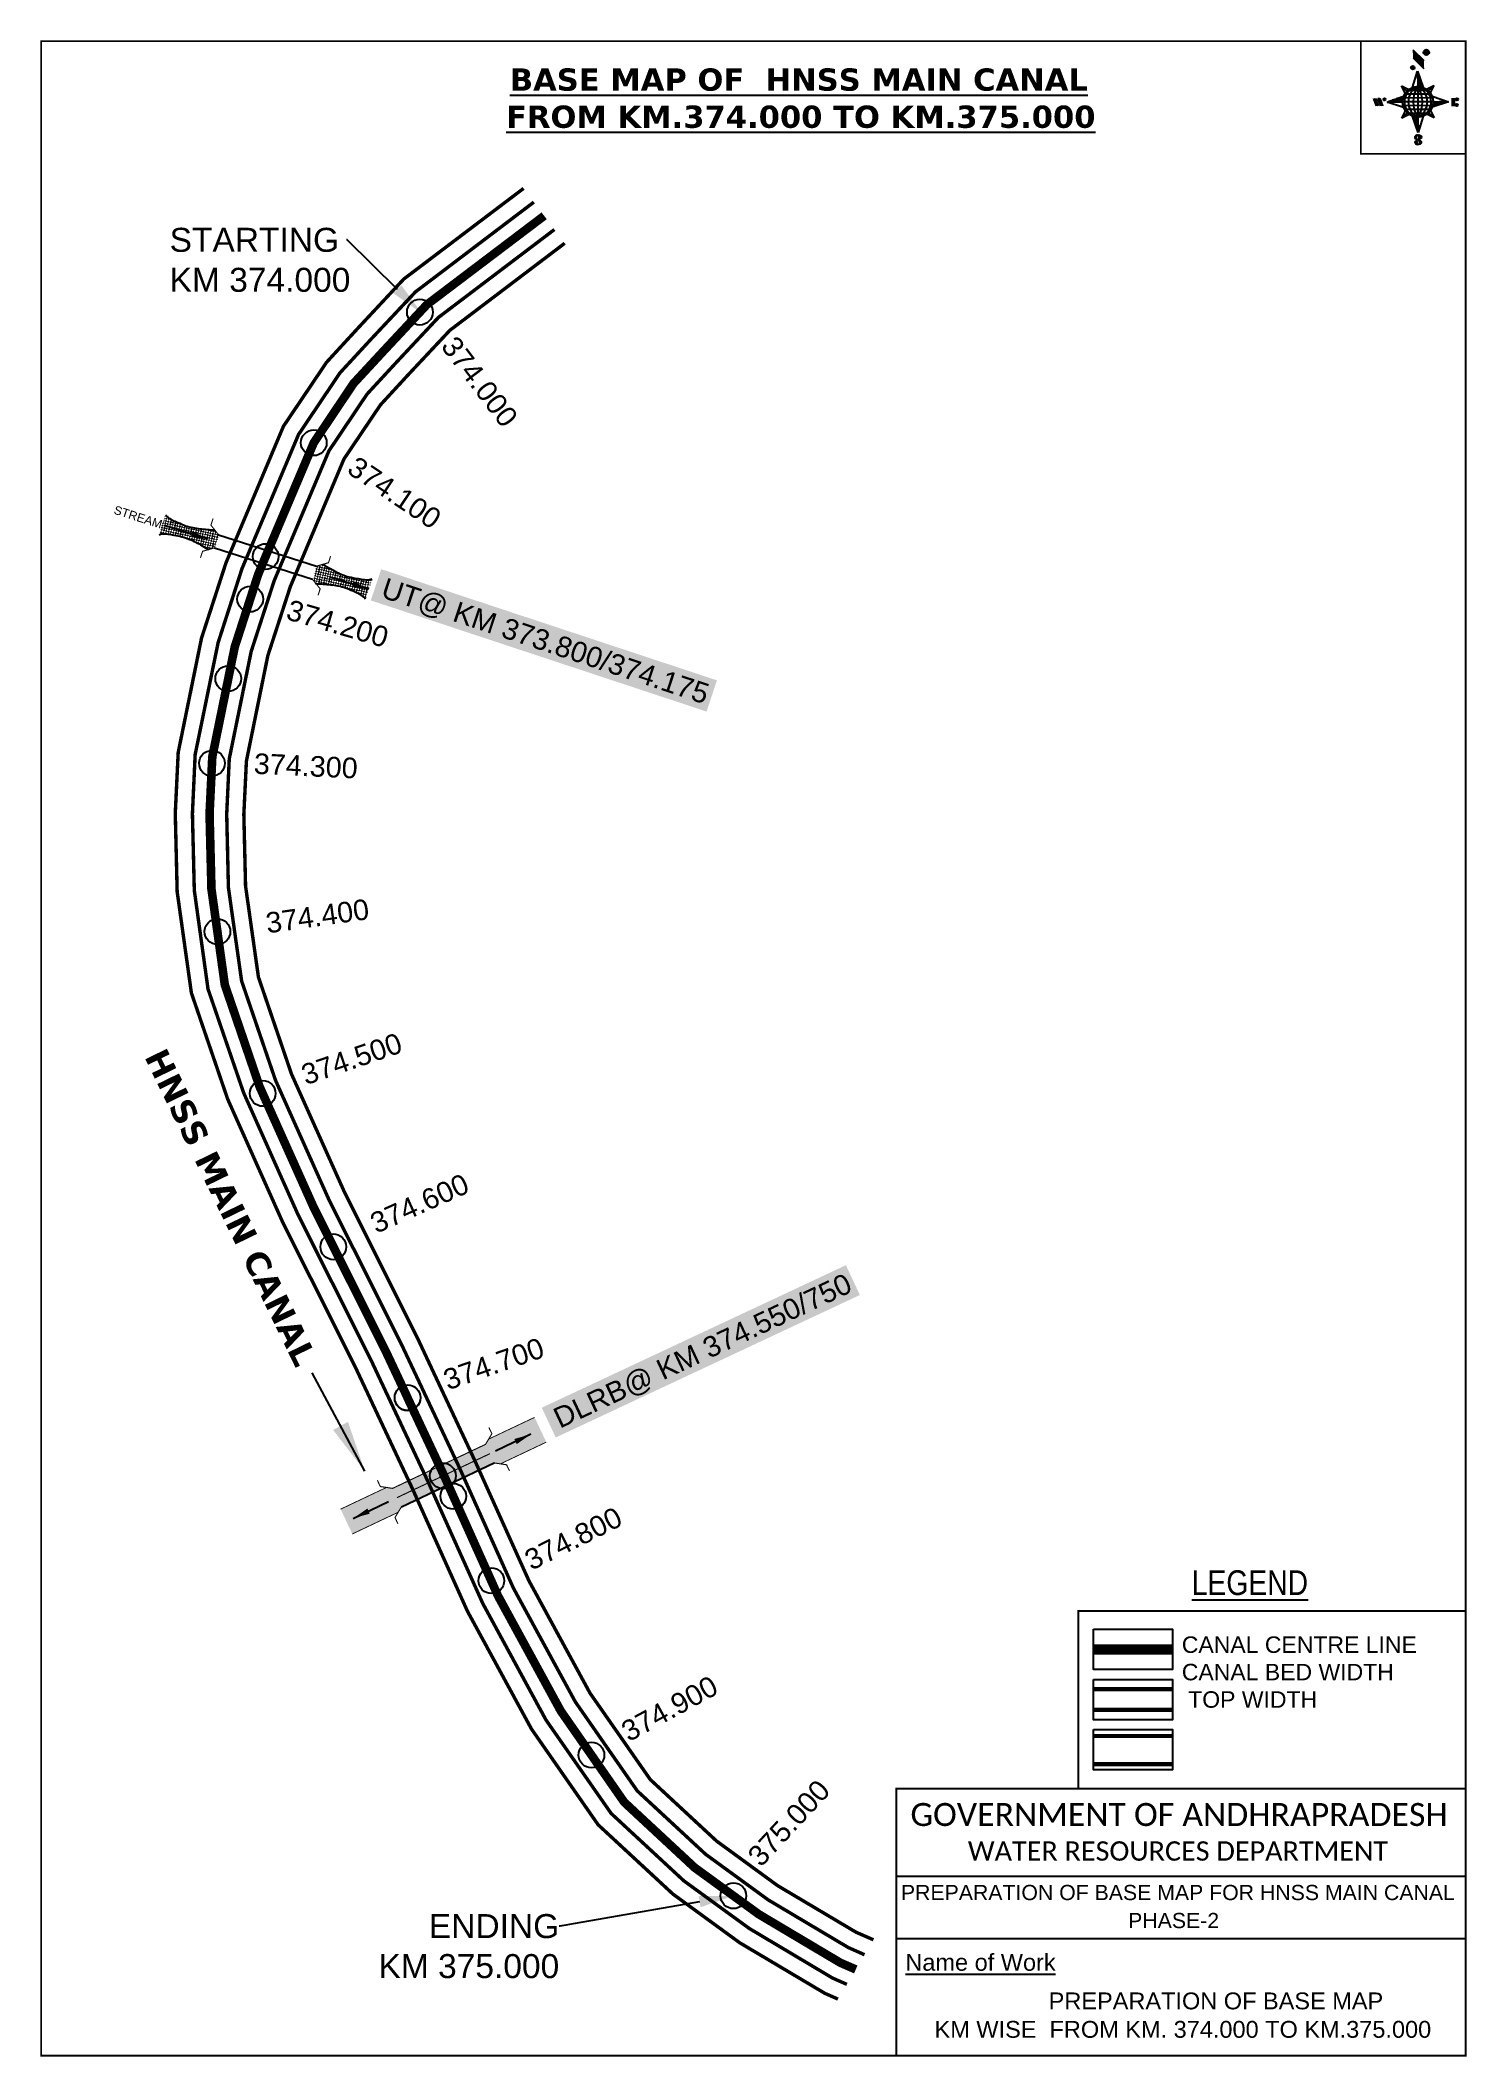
# Model space of a CAD drawing. Header units: inches. Extents: x 819020 to 819852, y 1580626 to 1581802.
import ezdxf
from ezdxf import colors
from ezdxf.entities.mleader import LeaderData, LeaderLine
from ezdxf.enums import TextEntityAlignment as Align
from ezdxf.math import Vec2, Vec3

# ---------------------------------------------------------------- set-up
doc = ezdxf.new("R2010")
doc.units = ezdxf.units.IN
doc.header["$LTSCALE"] = 15
doc.header["$MEASUREMENT"] = 0
doc.header["$PDMODE"] = 32
doc.header["$PDSIZE"] = 15
doc.linetypes.add('ACAD_ISO02W100', pattern=[15, 12, -3])
doc.linetypes.add('HIDDEN2', pattern=[0.1875, 0.125, -0.0625])
for name, color, linetype in [('AQUADUCT', 1, 'Continuous'), ('bord', 1, 'Continuous'), ('CANAL1', 7, 'Continuous'), ('CSMark', 72, 'Continuous'), ('DCBMS', 232, 'Continuous'), ('PAGE', 7, 'Continuous'), ('STRUCTURE', 5, 'Continuous'), ('TEXT', 6, 'Continuous')]:
    doc.layers.add(name, color=color, linetype=linetype)
doc.styles.add('ARIALN', font='ARIALN_1.TTF')
doc.styles.get("Standard").update_dxf_attribs({"font": 'ARIAL_1.TTF'})
doc.dimstyles.get("Standard").update_dxf_attribs({"dimtxt": 20, "dimasz": 0.18, "dimexe": 0.18, "dimexo": 0.0625, "dimgap": 0.09, "dimtad": 0, "dimtih": 1, "dimtoh": 1, "dimdec": 4, "dimzin": 0, "dimdsep": 46, "dimtxsty": 'Standard', "dimcen": 0.09, "dimadec": 0, "dimazin": 0, "dimtfac": 1, "dimtdec": 4, "dimtofl": 0, "dimtmove": 0, "dimatfit": 3, "dimfxl": 0, "dimtolj": 1, "dimtzin": 0, "dimarcsym": 0})
pattern_1 = [(267.297113149, (-8720374.938, 50637915.138), (10.5367255337, -0.497431438), [])]
pattern_2 = [(357.297113149, (-8720374.938, 50637915.138), (0.497431438, 10.5367255337), [])]

# ---------------------------------------------------------------- blocks, each defined once
blk = doc.blocks.new('*X26')
at = {"color": 0, "linetype": 'Continuous'}
for p, q in [((6321.6, 240.5), (6322.3, 241.2)), ((6321.6, 240.3), (6322.3, 241)), ((6321.6, 240.1), (6322.3, 240.8)), ((6321.6, 239.9), (6322.4, 240.7)), ((6321.6, 239.8), (6322.4, 240.6)), ((6321.6, 239.6), (6322.5, 240.5)), ((6321.6, 239.4), (6322.5, 240.3)), ((6321.6, 239.2), (6322.6, 240.2)), ((6321.7, 239.1), (6322.6, 240.1)), ((6321.8, 240.8), (6322.4, 241.4)), ((6321.8, 239), (6322.7, 240)), ((6321.8, 239), (6322.8, 239.9)), ((6321.9, 238.9), (6322.9, 239.8)), ((6322, 238.8), (6323, 239.7)), ((6322.1, 241.3), (6322.4, 241.6)), ((6322.1, 238.7), (6323.1, 239.6)), ((6322.2, 238.6), (6323.1, 239.6)), ((6322.3, 238.5), (6323.2, 239.5)), ((6322.4, 238.5), (6323.3, 239.4)), ((6322.5, 238.4), (6323.4, 239.3)), ((6322.7, 238.4), (6323.6, 239.3)), ((6322.8, 238.3), (6323.7, 239.2)), ((6322.9, 238.3), (6323.8, 239.1)), ((6323.1, 238.2), (6323.9, 239.1)), ((6323.2, 238.2), (6324, 239)), ((6323.3, 238.2), (6324.2, 239)), ((6323.5, 238.1), (6324.3, 238.9)), ((6323.7, 238.1), (6324.4, 238.9)), ((6323.8, 238.1), (6324.6, 238.8)), ((6324.1, 238.2), (6324.7, 238.8)), ((6324.3, 238.3), (6324.9, 238.8)), ((6324.6, 238.3), (6325.1, 238.8)), ((6324.8, 238.4), (6325.2, 238.8)), ((6325.1, 238.5), (6325.4, 238.8)), ((6325.4, 238.6), (6325.6, 238.8))]:
    blk.add_line(p, q, dxfattribs=at)
blk = doc.blocks.new('*X25')
at = {"color": 0, "linetype": 'Continuous'}
for p, q in [((6324.4, 240.3), (6324.5, 240.4)), ((6324.6, 240.3), (6324.8, 240.5)), ((6324.7, 240.2), (6325, 240.5)), ((6324.8, 240.2), (6325.2, 240.6)), ((6325, 240.1), (6325.5, 240.6)), ((6325.1, 240.1), (6325.6, 240.6)), ((6325.2, 240), (6325.8, 240.6)), ((6325.3, 240), (6326, 240.6)), ((6325.4, 239.9), (6326.1, 240.6)), ((6325.5, 239.8), (6326.2, 240.5)), ((6325.6, 239.8), (6326.3, 240.5)), ((6325.7, 239.7), (6326.5, 240.4)), ((6325.9, 239.6), (6326.6, 240.3)), ((6326, 239.5), (6326.7, 240.3)), ((6326, 239.4), (6326.8, 240.2)), ((6326.1, 239.3), (6327, 240.2)), ((6326.2, 239.3), (6327.1, 240.1)), ((6326.3, 239.2), (6327.1, 240)), ((6326.4, 239.1), (6327.2, 239.9)), ((6326.5, 239), (6327.3, 239.8)), ((6326.5, 238.9), (6327.4, 239.7)), ((6326.6, 238.8), (6327.5, 239.6)), ((6326.7, 238.7), (6327.5, 239.5)), ((6326.8, 238.6), (6327.6, 239.4)), ((6326.8, 238.5), (6327.7, 239.3)), ((6326.8, 236.5), (6327.4, 237)), ((6326.9, 238.3), (6327.8, 239.2)), ((6326.9, 238.2), (6327.9, 239.1)), ((6326.9, 236.8), (6327.6, 237.4)), ((6327, 238.1), (6327.8, 239)), ((6327, 237.9), (6327.8, 238.8)), ((6327, 237.8), (6327.8, 238.6)), ((6327, 237.6), (6327.8, 238.4)), ((6327, 237.4), (6327.8, 238.2)), ((6327, 237.3), (6327.8, 238)), ((6327, 237.1), (6327.8, 237.9))]:
    blk.add_line(p, q, dxfattribs=at)
blk = doc.blocks.new('H')
at = {"layer": 'bord', "extrusion": (0.000427885, 0.004792, 0.999988)}
h = blk.add_hatch(dxfattribs=at)
h.set_pattern_fill('LINE', color=8, scale=84.387686, angle=-2.7029, style=0)
h.set_pattern_definition(pattern_2)
h.paths.add_polyline_path([(-492, 786, -0.090992), (-448, 775), (-486, 912)])
h = blk.add_hatch(dxfattribs=at)
h.set_pattern_fill('LINE', color=8, scale=84.387686, angle=-92.7029, style=0)
h.set_pattern_definition(pattern_1)
h.paths.add_polyline_path([(-625, 665, -0.090992), (-615, 710), (-751, 671)])
h = blk.add_hatch(dxfattribs=at)
h.set_pattern_fill('LINE', color=8, scale=84.387686, angle=-2.7029, style=0)
h.set_pattern_definition(pattern_2)
h.paths.add_polyline_path([(-504, 533, -0.090992), (-549, 543), (-510, 406)])
h = blk.add_hatch(dxfattribs=at)
h.set_pattern_fill('LINE', color=8, scale=84.387686, angle=-92.7029, style=0)
h.set_pattern_definition(pattern_1)
h.paths.add_polyline_path([(-246, 647), (-372, 653, -0.090992), (-382, 609)])
for p, q in [((-519, 1020, -1217), (-435, 927, -1216)), ((-516, 1087, -1217), (-432, 994, -1217)), ((-538, 774, -1216), (-487, 906, -1216)), ((-487, 906, -1216), (-493, 780, -1216)), ((-487, 906, -1216), (-448, 769, -1216)), ((-865, 701, -1215), (-847, 638, -1215)), ((-847, 700, -1215), (-829, 637, -1215)), ((-829, 699, -1215), (-811, 636, -1215)), ((-829, 699, -1215), (-811, 698, -1215)), ((-811, 698, -1215), (-794, 635, -1215)), ((-752, 665, -1215), (-615, 704, -1215)), ((-627, 794, -1216), (-567, 760, -1216)), ((-627, 794, -1216), (-584, 747, -1215)), ((-599, 731, -1215), (-627, 794, -1216)), ((-421, 753, -1216), (-359, 781, -1216)), ((-359, 781, -1216), (-405, 739, -1216)), ((-359, 781, -1216), (-392, 721, -1215)), ((-379, 693, -1215), (-246, 641, -1215)), ((-213, 669, -1215), (-217, 601, -1215)), ((-752, 665, -1215), (-625, 659, -1215)), ((-619, 614, -1215), (-752, 665, -1215)), ((-639, 526, -1214), (-606, 585, -1215)), ((-639, 526, -1214), (-593, 568, -1215)), ((-577, 553, -1215), (-639, 526, -1214)), ((-511, 400, -1214), (-549, 537, -1214)), ((-460, 533, -1215), (-511, 400, -1214)), ((-505, 527, -1214), (-511, 400, -1214)), ((-371, 513, -1214), (-431, 546, -1215)), ((-371, 513, -1214), (-414, 560, -1215)), ((-399, 576, -1215), (-371, 513, -1214)), ((-246, 641, -1215), (-383, 603, -1215)), ((-373, 647, -1215), (-246, 641, -1215)), ((-197, 600, -1215), (-194, 668, -1215))]:
    blk.add_line(p, q, dxfattribs=at)
at = {"layer": 'bord', "color": 8, "linetype": 'ByBlock', "extrusion": (0.000427885, 0.004792, 0.999988)}
for p, q in [((-375, 679, -1215), (-620, 691, -1215)), ((-386, 711, -1215), (-605, 722, -1215)), ((-411, 744, -1216), (-578, 752, -1216)), ((-493, 780, -1216), (-505, 527, -1214)), ((-373, 647, -1215), (-625, 659, -1215)), ((-378, 616, -1215), (-623, 628, -1215)), ((-392, 585, -1215), (-611, 595, -1215)), ((-420, 555, -1215), (-587, 562, -1215))]:
    blk.add_line(p, q, dxfattribs=at)
at = {"layer": 'bord', "extrusion": (0.000427885, 0.004792, 0.999988), "elevation": -1212}
for points, const_width in [([(-522, 960), (-516, 1093)], 1.61), ([(-434, 933), (-428, 1066)], 1.61), ([(-870, 707), (-846, 706)], 0.642), ([(-829, 643), (-821, 678)], 0.642), ([(-793, 641), (-782, 694)], 0.642), ([(-223, 676), (-174, 673)], 0.706), ([(-829, 643), (-855, 644)], 0.642), ([(-811, 642), (-784, 641)], 0.642), ([(-177, 605), (-226, 607)], 0.706), ([(-195, 645), (-185, 644)], 0.706)]:
    blk.add_lwpolyline(points, dxfattribs=dict(at, const_width=const_width))
for points, const_width in [([(-414, 1073, 1), (-398, 1058, 1)], 22.3), ([(-530, 950, 1), (-520, 939, 1)], 14.8), ([(-776, 697, 1), (-769, 690, 1)], 8.9), ([(-180, 618, 1), (-173, 611, 1)], 9.79), ([(-178, 667, 1), (-171, 660, 1)], 9.79), ([(-490, 362, 1), (-498, 369, 1)], 11.1), ([(-525, 322, 1), (-533, 329, 1)], 11.1)]:
    blk.add_lwpolyline(points, format="xyb", close=True, dxfattribs=dict(at, const_width=const_width))
for points in [[(-537, 317), (-531, 310), (-520, 307), (-505, 307), (-494, 310), (-486, 318), (-487, 326), (-491, 333), (-494, 336), (-503, 341), (-522, 347), (-530, 352), (-534, 355), (-537, 363), (-537, 373), (-530, 381), (-520, 384), (-504, 384), (-493, 380), (-487, 373)], [(-522, 348), (-526, 354), (-528, 361), (-528, 371), (-526, 375), (-521, 381), (-515, 384)], [(-505, 307), (-499, 312), (-497, 319), (-497, 327), (-501, 335), (-509, 343)]]:
    blk.add_lwpolyline(points, dxfattribs=at)
at = {"layer": 'bord', "extrusion": (0.000427885, 0.004792, 0.999988)}
for centre, radius in [((-406, 1065, -1212), 22.3), ((-525, 944, -1212), 14.8), ((-773, 694, -1212), 8.9), ((-498, 659, -1212), 127), ((-177, 615, -1212), 9.79), ((-174, 663, -1212), 9.79), ((-494, 365, -1212), 11.1), ((-529, 325, -1212), 11.1)]:
    blk.add_circle(centre, radius, dxfattribs=at)
at = {"layer": 'bord', "color": 8, "linetype": 'ByBlock', "extrusion": (0.000427885, 0.004792, 0.999988)}
for centre, radius, start, end in [((-482, 658, -1212), 128, 94.9254, 259.6691), ((-437, 656, -1212), 141, 113.2864, 241.308), ((-316, 651, -1212), 222, 142.5892, 212.0053), ((-560, 662, -1212), 141, 293.2864, 61.308), ((-681, 668, -1212), 222, 322.5892, 32.0053), ((-515, 660, -1212), 128, 274.9254, 79.6691)]:
    blk.add_arc(centre, radius, start, end, dxfattribs=at)
at = {"layer": 'bord', "extrusion": (0.000427885, 0.004792, 0.999988)}
for points in [[(-516, 1093, -1212), (-431, 1000, -1212), (-519, 1026, -1212), (-434, 933, -1212)], [(-864, 707, -1212), (-846, 706, -1212), (-846, 644, -1212), (-829, 643, -1212)], [(-829, 705, -1212), (-811, 704, -1212), (-811, 642, -1212), (-793, 641, -1212)], [(-193, 674, -1212), (-197, 606, -1212), (-213, 675, -1212), (-216, 607, -1212)]]:
    blk.add_solid(points, dxfattribs=at)
at = {"layer": 'bord', "extrusion": (0.000427885, 0.004792, 0.999988), "xscale": 7.977342409717546, "yscale": 7.977342408231451, "zscale": 7.977342408476333, "rotation": 138.0840426661453}
for name, p in [('*X25', (38301, -31929, -1212)), ('*X26', (38314, -31951, -1212))]:
    blk.add_blockref(name, p, dxfattribs=at)
blk = doc.blocks.new('UT')
at = {"layer": 'STRUCTURE'}
h = blk.add_hatch(dxfattribs=at)
h.set_pattern_fill('DASH', color=150, scale=8, angle=-39.6278, style=0)
h.set_pattern_definition([(320.372247933, (-4370.464, -6260.8811), (1.40800153113, 0.132407282), [1, -1])])
h.paths.add_polyline_path([(765163, 1700681.9), (765165.6, 1700680.6), (765167.2, 1700680.3), (765169.1, 1700680), (765172.4, 1700679.6), (765176.4, 1700679.3), (765179.5, 1700679.5), (765183.1, 1700679.9), (765187.7, 1700680.9), (765188.9, 1700681.2), (765193.1, 1700682.2), (765196.1, 1700680.2), (765196.1, 1700672.2), (765193.1, 1700670.2), (765190.5, 1700670.8), (765188.1, 1700671.3), (765185.5, 1700671.8), (765183.6, 1700672.1), (765181, 1700672.5), (765180.3, 1700672.5), (765178.5, 1700672.6), (765176.7, 1700672.6), (765174.6, 1700672.5), (765172.5, 1700672.3), (765170.4, 1700672), (765168.5, 1700671.7), (765166.1, 1700671.2), (765165, 1700670.8), (765163, 1700669.7)])
h.paths.add_polyline_path([(765259.1, 1700682.2), (765256.1, 1700680.2), (765256.1, 1700672.2), (765259.1, 1700670.2), (765261.9, 1700671), (765264.4, 1700671.6), (765266.4, 1700672), (765269.1, 1700672.5), (765272.7, 1700673), (765276.1, 1700673.1), (765278.6, 1700672.9), (765281.2, 1700672.7), (765283.9, 1700672.3), (765286.4, 1700671.9), (765288, 1700671.3), (765289.2, 1700670.6), (765289.1, 1700682.7), (765287.6, 1700681.8), (765285.7, 1700681.2), (765283, 1700680.7), (765281.2, 1700680.4), (765276.7, 1700679.9), (765272.7, 1700679.9), (765268.7, 1700680.3), (765264.8, 1700681), (765261.2, 1700681.7)])
at = {"layer": 'STRUCTURE', "color": 150, "const_width": 0.628}
for points in [[(765190.1, 1700688.2), (765190.1, 1700684.2), (765196.1, 1700680.2), (765256.1, 1700680.2), (765262.1, 1700684.2), (765262.1, 1700688.2)], [(765190.1, 1700664.2), (765190.1, 1700668.2), (765196.1, 1700672.2), (765256.1, 1700672.2), (765262.1, 1700668.2), (765262.1, 1700664.2)]]:
    blk.add_lwpolyline(points, dxfattribs=at)
at = {"layer": 'STRUCTURE', "color": 150}
for points in [[(765196.1, 1700680.2), (765256.1, 1700680.2)], [(765196.1, 1700672.2), (765256.1, 1700672.2)], [(765196.1, 1700672.2), (765256.1, 1700672.2)]]:
    blk.add_lwpolyline(points, dxfattribs=at)
at = {"layer": 'STRUCTURE', "color": 0}
blk.add_circle((765226.1, 1700676.2), 1.89, dxfattribs=at)
at = {"layer": 'STRUCTURE', "color": 150}
for points in [[(765163, 1700681.9), (765164.4, 1700681.1), (765167.9, 1700680.2), (765171.2, 1700679.8), (765176.1, 1700679.4), (765184.7, 1700680.3), (765193.1, 1700682.2)], [(765289.1, 1700682.7), (765287.8, 1700681.9), (765284.3, 1700680.9), (765280.9, 1700680.4), (765276.1, 1700679.8), (765267.4, 1700680.5), (765259.1, 1700682.2)], [(765163, 1700669.7), (765164.3, 1700670.6), (765167.8, 1700671.6), (765171.2, 1700672.1), (765176, 1700672.6), (765184.7, 1700672), (765193.1, 1700670.2)], [(765289.2, 1700670.6), (765287.8, 1700671.4), (765284.2, 1700672.3), (765280.9, 1700672.7), (765276.1, 1700673.1), (765267.4, 1700672.2), (765259.1, 1700670.2)]]:
    blk.add_spline(points, degree=3, dxfattribs=at)
at = {"layer": 'STRUCTURE', "color": 0}
blk.add_text('STREAM', height=5, dxfattribs=at).set_placement((765148.2, 1700675.8), align=Align.MIDDLE_CENTER)
for points in [[(765190.9, 1700676), (765164.2, 1700675.8)], [(765289.3, 1700676.7), (765265.4, 1700676.4)]]:
    blk.add_leader(points, dimstyle='Standard', override={"dimasz": 10, "dimgap": 0.09, "dimtad": 0}, dxfattribs=at)
blk = doc.blocks.new('DLB')
at = {"layer": 'STRUCTURE'}
h = blk.add_hatch(dxfattribs=at)
h.set_pattern_fill('DOTS', color=6, scale=20, angle=320.37224793, style=0)
h.paths.add_polyline_path([(769699.5, 1706950), (769699.5, 1706934), (769729.1, 1706934), (769732.1, 1706936), (769792.1, 1706936), (769795.1, 1706934), (769824.7, 1706934), (769824.7, 1706950), (769795.1, 1706950), (769792.1, 1706948), (769732.1, 1706948), (769729.1, 1706950)])
at = {"layer": 'STRUCTURE', "color": 6, "linetype": 'ACAD_ISO02W100', "ltscale": 0.5, "const_width": 0.5}
for points in [[(769699.5, 1706950), (769729.1, 1706950)], [(769795.1, 1706950), (769824.7, 1706950)], [(769699.5, 1706934), (769729.1, 1706934)], [(769795.1, 1706934), (769824.7, 1706934)]]:
    blk.add_lwpolyline(points, dxfattribs=at)
at = {"layer": 'STRUCTURE', "color": 6, "const_width": 0.628}
for points in [[(769726.1, 1706956), (769726.1, 1706952), (769732.1, 1706948), (769792.1, 1706948), (769798.1, 1706952), (769798.1, 1706956)], [(769732.1, 1706942), (769792.1, 1706942)], [(769726.1, 1706928), (769726.1, 1706932), (769732.1, 1706936), (769792.1, 1706936), (769798.1, 1706932), (769798.1, 1706928)]]:
    blk.add_lwpolyline(points, dxfattribs=at)
at = {"layer": 'STRUCTURE', "color": 6}
blk.add_lwpolyline([(769732.1, 1706936), (769792.1, 1706936)], dxfattribs=at)
blk.add_lwpolyline([(769732.1, 1706936), (769792.1, 1706936)], dxfattribs=at)
at = {"layer": 'STRUCTURE', "color": 0}
blk.add_circle((769762.1, 1706942), 1.8, dxfattribs=at)
for points in [[(769703.8, 1706942), (769726.7, 1706942)], [(769818.6, 1706942), (769795.7, 1706942)]]:
    blk.add_leader(points, dimstyle='Standard', override={"dimasz": 10, "dimgap": 0.09, "dimtad": 0}, dxfattribs=at)

msp = doc.modelspace()

# ---------------------------------------------------------------- linework, layer by layer
at = {"layer": 'CANAL1', "color": 200, "const_width": 2}
for points in [[(819302.1, 1581716.1), (819232.2, 1581663.2), (819205.6, 1581634.7), (819187.2, 1581614.7), (819162, 1581577.3), (819128.5, 1581497.7), (819114.2, 1581453.7), (819100.6, 1581387), (819098.9, 1581351.4), (819100, 1581305.8), (819108.3, 1581246.7), (819129.5, 1581184.7), (819161.4, 1581113.3), (819204, 1581028.3), (819237.2, 1580957.6), (819269.3, 1580886.1), (819306.7, 1580817.3), (819345.6, 1580761.4), (819389.2, 1580721), (819428.3, 1580692.5), (819477.8, 1580663.1), (819485.5, 1580659.7)], [(819326.1, 1581684.1), (819259.1, 1581633.3), (819234.9, 1581607.5), (819218.6, 1581589.8), (819197.3, 1581558.2), (819166, 1581483.7), (819152.9, 1581443.5), (819140.4, 1581382), (819138.9, 1581350.9), (819139.9, 1581309.1), (819147.4, 1581256), (819166.7, 1581199.4), (819197.6, 1581130.5), (819240, 1581045.8), (819273.5, 1580974.2), (819305.2, 1580903.8), (819340.8, 1580838.3), (819376, 1580787.8), (819414.7, 1580751.9), (819450.3, 1580725.9), (819496.1, 1580698.7), (819506.2, 1580694.3)]]:
    msp.add_lwpolyline(points, dxfattribs=at)
at = {"layer": 'CANAL1', "color": 5, "const_width": 2}
for points in [[(819308.1, 1581708.1), (819239, 1581655.7), (819212.9, 1581627.9), (819195, 1581608.5), (819170.8, 1581572.5), (819137.8, 1581494.2), (819123.9, 1581451.1), (819110.5, 1581385.8), (819108.9, 1581351.3), (819110, 1581306.6), (819118, 1581249), (819138.8, 1581188.4), (819170.4, 1581117.6), (819213, 1581032.7), (819246.3, 1580961.7), (819278.3, 1580890.5), (819315.2, 1580822.5), (819353.2, 1580768), (819395.6, 1580728.7), (819433.8, 1580700.9), (819482.3, 1580672), (819490.7, 1580668.3)], [(819320.1, 1581692.1), (819252.4, 1581640.8), (819227.6, 1581614.3), (819210.8, 1581596.1), (819188.5, 1581562.9), (819156.6, 1581487.2), (819143.2, 1581446), (819130.4, 1581383.3), (819128.9, 1581351), (819129.9, 1581308.2), (819137.6, 1581253.7), (819157.4, 1581195.7), (819188.5, 1581126.2), (819231, 1581041.4), (819264.5, 1580970.1), (819296.2, 1580899.4), (819332.3, 1580833.1), (819368.4, 1580781.2), (819408.3, 1580744.2), (819444.8, 1580717.6), (819491.5, 1580689.8), (819501, 1580685.6)]]:
    msp.add_lwpolyline(points, dxfattribs=at)
at = {"layer": 'CANAL1', "color": 1, "linetype": 'HIDDEN2', "ltscale": 8, "const_width": 5}
msp.add_lwpolyline([(819314.1, 1581700.1), (819245.7, 1581648.3), (819220.3, 1581621.1), (819202.9, 1581602.3), (819179.7, 1581567.7), (819151.5, 1581501.1), (819147.2, 1581490.7), (819133.6, 1581448.6), (819120.5, 1581384.5), (819118.9, 1581351.1), (819120, 1581307.4), (819127.8, 1581251.4), (819148.1, 1581192), (819179.5, 1581121.9), (819222, 1581037), (819234.4, 1581010.6), (819234.4, 1581010.5), (819255.6, 1580965.3), (819287.2, 1580894.9), (819323.8, 1580827.8), (819360.8, 1580774.6), (819401.9, 1580736.4), (819439.3, 1580709.2), (819486.9, 1580680.9), (819495.9, 1580677)], dxfattribs=at)
at = {"layer": 'CANAL1', "color": 1, "linetype": 'HIDDEN2', "ltscale": 100, "const_width": 6, "elevation": -0.4}
msp.add_lwpolyline([(819680.7, 1580863.7), (819634.6, 1580863.7)], dxfattribs=at)
at = {"layer": 'CANAL1', "color": 5, "const_width": 2.4, "elevation": -0.4}
for points in [[(819680.7, 1580840.5), (819634.6, 1580840.5)], [(819680.7, 1580828.5), (819634.6, 1580828.5)]]:
    msp.add_lwpolyline(points, dxfattribs=at)
at = {"layer": 'CANAL1', "color": 200, "const_width": 2.4, "elevation": -0.4}
for points in [[(819680.7, 1580813.2), (819634.6, 1580813.2)], [(819680.7, 1580796.8), (819634.6, 1580796.8)]]:
    msp.add_lwpolyline(points, dxfattribs=at)
at = {"layer": 'CSMark', "color": 3}
for p in [(819241.6, 1581643.9), (819179.7, 1581567.7), (819151.6, 1581501.3), (819142.6, 1581476.5), (819129.8, 1581430.1), (819120.3, 1581380.7), (819123.5, 1581282.5), (819149.9, 1581188.1), (819191.1, 1581098.6), (819234.4, 1581010.6), (819234.4, 1581010.5), (819261.1, 1580953.1), (819283.3, 1580903.8), (819341.7, 1580802.1), (819424.5, 1580720)]:
    msp.add_point(p, dxfattribs=at)
at = {"layer": 'CSMark'}
msp.add_point((819255, 1580965, 512), dxfattribs=at)
at = {"layer": 'PAGE', "const_width": 1}
msp.add_lwpolyline([(819851.7, 1580626.7), (819851.7, 1581802), (819020.7, 1581802), (819020.7, 1580626.7), (819851.7, 1580626.7)], dxfattribs=at)
at = {"layer": 'PAGE'}
for points, const_width in [([(819851.7, 1581802), (819790.6, 1581802), (819790.6, 1581736.2), (819851.7, 1581736.2)], 1), ([(819625.8, 1580886.2), (819851.7, 1580886.2), (819851.7, 1580782.4), (819625.8, 1580782.4)], 1.2), ([(819519.5, 1580782.4), (819851.7, 1580782.4), (819851.7, 1580626.7), (819519.5, 1580626.7)], 1.2)]:
    msp.add_lwpolyline(points, close=True, dxfattribs=dict(at, const_width=const_width))
at = {"layer": 'PAGE', "elevation": -0.4}
for points in [[(819634.6, 1580875.5), (819680.7, 1580875.5), (819680.7, 1580852), (819634.6, 1580852)], [(819634.6, 1580846.2), (819680.7, 1580846.2), (819680.7, 1580822.7), (819634.6, 1580822.7)], [(819634.6, 1580817), (819680.7, 1580817), (819680.7, 1580793.4), (819634.6, 1580793.4)]]:
    msp.add_lwpolyline(points, close=True, dxfattribs=at)
at = {"layer": 'PAGE'}
for points in [[(819519.5, 1580731.4), (819851.7, 1580731.4)], [(819519.5, 1580695), (819851.7, 1580695)]]:
    msp.add_lwpolyline(points, dxfattribs=at)

# ---------------------------------------------------------------- block references
at = {"layer": 'AQUADUCT', "color": 1, "xscale": 0.0703495379661093, "yscale": 0.07034953800030053, "zscale": 0.07034953795990817, "rotation": 3.078330607406165}
msp.add_blockref('H', (819861.3, 1581722.6, 85.4), dxfattribs=at)
at = {"layer": 'STRUCTURE', "color": 0}
for name, p, rotation in [('UT', (-427300.3, 194335.5), 342.2839495715868), ('DLB', (853730.7, -291198.4), 25.3284232636418)]:
    msp.add_blockref(name, p, dxfattribs=dict(at, rotation=rotation))

# ---------------------------------------------------------------- texts
at = {"layer": 'CANAL1', "insert": (819092.8, 1581216.6), "char_height": 14, "width": 205.129, "attachment_point": 1, "rotation": 295.9741}
msp.add_mtext('\\pi0.96322;{\\fVerdana|b1|i0|c0|p34;HNSS MAIN CANAL}', dxfattribs=at)
at = {"layer": 'CSMark', "color": 1}
for s, rotation, p in [('374.000', 307.1778, (819258.2, 1581627.5)), ('374.100', 326.0877, (819201.7, 1581555.5)), ('374.200', 343.7541, (819164.5, 1581470.7)), ('374.300', 357.3469, (819144.8, 1581380.6)), ('374.400', 7.9682, (819151.8, 1581287.4)), ('374.500', 18.8877, (819173.1, 1581198.5)), ('374.600', 24.0947, (819213.7, 1581111.6)), ('374.700', 19.084, (819256, 1581020.5)), ('374.800', 26.6315, (819304, 1580914.9)), ('374.900', 28.5459, (819360.6, 1580814.8)), ('375.000', 47.1341, (819436.2, 1580740.3))]:
    msp.add_text(s, height=12, rotation=rotation, dxfattribs=at).set_placement(p, align=Align.MIDDLE_LEFT)
at = {"layer": 'PAGE', "extrusion": (0.000201441, 0.004807, 0.999988), "style": 'ARIALN'}
msp.add_text('%%ULEGEND', height=14.4, rotation=359.9999, dxfattribs=at).set_placement((819725.8, 1580883.6, 7764.2), align=Align.MIDDLE)
at = {"layer": 'PAGE', "extrusion": (0.000201441, 0.004807, 0.999988)}
for s, height, p in [('PREPARATION OF BASE MAP FOR HNSS MAIN CANAL', 8.878, (819522.2, 1580698.4, 7763.3)), ('%%UName of Work', 9.822, (819524.8, 1580657.2, 7762))]:
    msp.add_text(s, height=height, rotation=359.9999, dxfattribs=at).set_placement(p)
for s, height, p in [('PHASE-2', 8.88, (819681.3, 1580686.5, 7763.3)), ('PREPARATION OF BASE MAP', 9.822, (819706, 1580639.6, 7762.1)), ('KM WISE  FROM KM. 374.000 TO KM.375.000', 9.822, (819686.7, 1580623, 7762.1))]:
    msp.add_text(s, height=height, rotation=359.9999, dxfattribs=at).set_placement(p, align=Align.MIDDLE_CENTER)
at = {"layer": 'PAGE', "extrusion": (0.000201441, 0.004807, 0.999988), "attachment_point": 1, "text_direction": (1, -1e-06, -0.000201)}
for s, insert, char_height, width in [('CANAL CENTRE LINE CANAL BED WIDTH {\\H2.3732x; }\\P TOP WIDTH{\\H1.9155x; }', (819686.1, 1580871.3, -0.4), 9.6, 168.926), ('\\pi3.5885;{\\fCalibri|b0|i0|c0|p34;\\H1.3333x;GOVERNMENT OF ANDHRAPRADESH\\P\\pi37.073;\\H0.83998x;WATER RESOURCES DEPARTMENT}', (819524.2, 1580774.1, -1.3), 10.059, 321.276)]:
    msp.add_mtext(s, dxfattribs=dict(at, insert=insert, char_height=char_height, width=width))
at = {"layer": 'STRUCTURE', "color": 5, "char_height": 12, "attachment_point": 1, "bg_fill": 1, "box_fill_scale": 1.3, "bg_fill_color": 7, "bg_fill_true_color": 16777215, "bg_fill_transparency": 4390977}
for s, insert, width, rotation in [('\\pi0.71894;UT@ KM 373.800/374.175', (819221.3, 1581489.4), 199.127, 341.6855), ('\\pi0.70666;DLRB@ KM 374.550/750', (819317.5, 1581003), 188.739, 25.1089)]:
    msp.add_mtext(s, dxfattribs=dict(at, insert=insert, width=width, rotation=rotation))
at = {"layer": 'TEXT', "color": 1, "insert": (819272.3, 1581786.1), "char_height": 13, "width": 379.826, "attachment_point": 1}
msp.add_mtext('\\pi21.755;{\\fVerdana|b1|i0|c0|p34;\\LBASE MAP OF  HNSS MAIN CANAL \\P\\pi19.564;FROM KM.374.000 TO KM.375.000}', dxfattribs=at)

# ---------------------------------------------------------------- leaders
at = {"layer": 'CANAL1'}
msp.add_leader([(819209.5, 1580967.7), (819178.7, 1581025)], dimstyle='Standard', override={"dimasz": 30, "dimgap": 0.09, "dimtad": 0}, dxfattribs=at)
at = {"layer": 'DCBMS', "color": 5}
ml = msp.add_multileader_mtext('Standard', dxfattribs=at)
ml.set_content('STARTING\\PKM 374.000', color=5)
ml.set_leader_properties()
ml.build(insert=Vec2(0, 0))
ml.multileader.update_dxf_attribs({"dogleg_length": 0.36, "arrow_head_size": 20})
ctx = ml.context
ctx.base_point, ctx.char_height, ctx.arrow_head_size, ctx.landing_gap_size, ctx.plane_origin = Vec3(819095.5, 1581686), 14, 20, 0.09, Vec3(819266.4, 1581758.7)
notes = []
notes.append((ctx, [(0, (1, 1, 0), (819199.1, 1581686), (-1, 0), 0.36, [(0, [(819242.8, 1581643.2)], 0, [])])]))
ctx.mtext.insert, ctx.mtext.flow_direction = Vec3(819095.6, 1581693.1), 5
for ctx, leaders in notes:
    for number, flags, end, landing, length, lines in leaders:
        leader = LeaderData()
        leader.index, (leader.has_last_leader_line, leader.has_dogleg_vector, leader.attachment_direction) = number, flags
        leader.last_leader_point, leader.dogleg_vector, leader.dogleg_length = Vec3(end), Vec3(landing), length
        for number, points, colour, breaks in lines:
            line = LeaderLine()
            line.index, line.vertices, line.color, line.breaks = number, Vec3.list(points), colors.encode_raw_color(colour), breaks
            leader.lines.append(line)
        ctx.leaders.append(leader)

# ---------------------------------------------------------------- next in the draw order: leaders
ml = msp.add_multileader_mtext('Standard', dxfattribs=at)
ml.set_content('ENDING \\PKM 375.000', color=5)
ml.set_leader_properties()
ml.build(insert=Vec2(0, 0))
ml.multileader.update_dxf_attribs({"dogleg_length": 0.36, "arrow_head_size": 20})
ctx = ml.context
ctx.base_point, ctx.char_height, ctx.arrow_head_size, ctx.landing_gap_size, ctx.plane_origin = Vec3(819219.7, 1580702.2), 14, 20, 0.09, Vec3(819363.4, 1580914.5)
ctx.text_align_type = 2
notes = []
notes.append((ctx, [(0, (1, 1, 0), (819323.3, 1580702.2), (-1, 0), 0.36, [(0, [(819424.5, 1580720)], 0, [])])]))
ctx.mtext.insert, ctx.mtext.width, ctx.mtext.alignment, ctx.mtext.flow_direction = Vec3(819322.9, 1580709.3), 109.049, 3, 5
ctx.mtext.has_bg_fill, ctx.mtext.bg_color, ctx.mtext.bg_scale_factor, ctx.mtext.bg_transparency, ctx.mtext.use_window_bg_color = 1, -1027028792, 1.5, 0, 1
for ctx, leaders in notes:
    for number, flags, end, landing, length, lines in leaders:
        leader = LeaderData()
        leader.index, (leader.has_last_leader_line, leader.has_dogleg_vector, leader.attachment_direction) = number, flags
        leader.last_leader_point, leader.dogleg_vector, leader.dogleg_length = Vec3(end), Vec3(landing), length
        for number, points, colour, breaks in lines:
            line = LeaderLine()
            line.index, line.vertices, line.color, line.breaks = number, Vec3.list(points), colors.encode_raw_color(colour), breaks
            leader.lines.append(line)
        ctx.leaders.append(leader)

doc.saveas('drawing.dxf')
